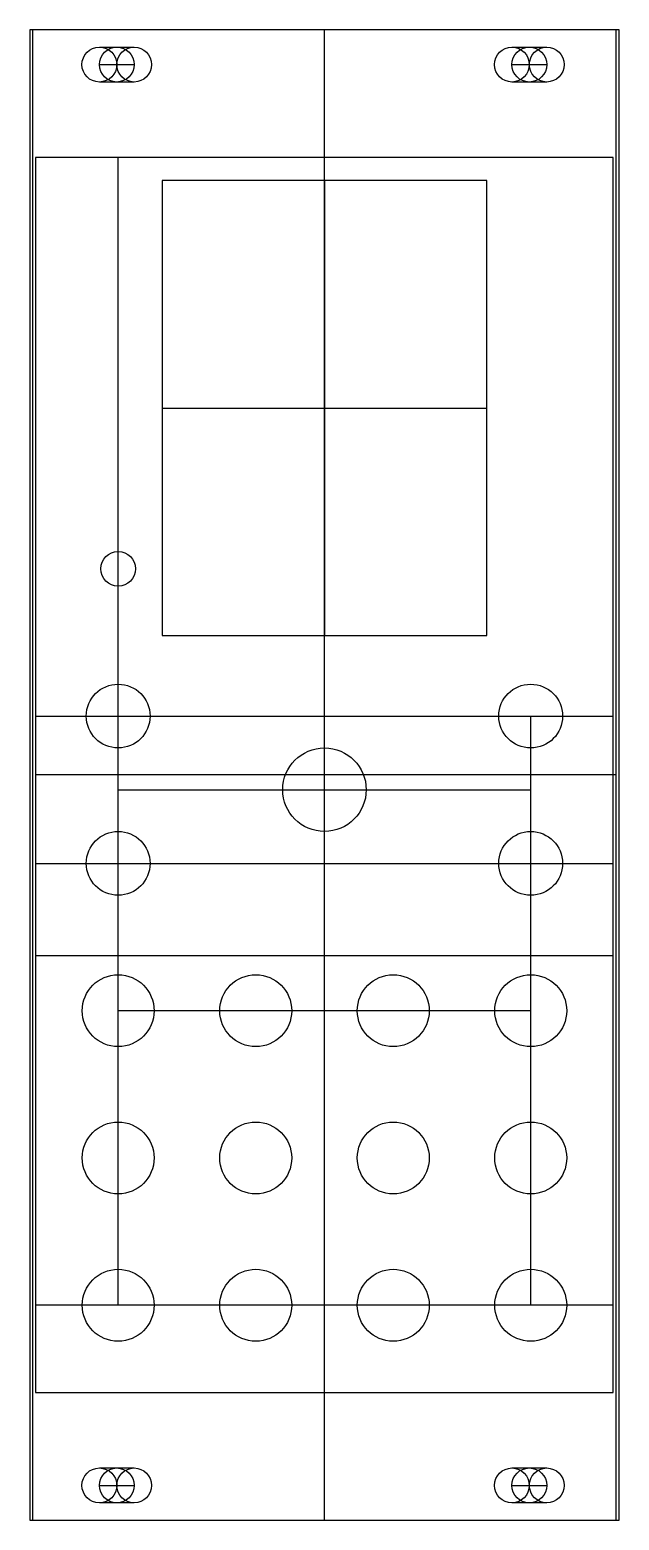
# Model space of a CAD drawing. Header units: millimetres. Extents: x -26 to 25, y -64 to 64.
import ezdxf

# ---------------------------------------------------------------- set-up
doc = ezdxf.new("R2010")
doc.units = ezdxf.units.MM
doc.layers.get('0').update_dxf_attribs({"linetype": 'CONTINUOUS'})

msp = doc.modelspace()

# ---------------------------------------------------------------- linework, layer by layer
for p, q in [((-0.13, -64.25), (-0.13, 64.25)), ((-19.53, 62.75), (-16.53, 62.75)), ((16.03, 62.75), (19.03, 62.75)), ((-19.53, 61.25), (-16.53, 61.25)), ((16.03, 61.25), (19.03, 61.25)), ((-16.53, 59.75), (-19.53, 59.75)), ((19.03, 59.75), (16.03, 59.75)), ((-17.91, 5.08), (-17.91, 53.25)), ((-0.13, 51.25), (-0.13, 12.03)), ((-14.13, 31.64), (13.87, 31.64)), ((-25.03, 5.08), (24.77, 5.08)), ((-17.91, -45.72), (-17.91, 5.08)), ((17.65, -45.72), (17.65, 5.08)), ((25.02, 0), (-25.03, 0)), ((-17.91, -1.27), (17.65, -1.27)), ((-25.03, -7.62), (24.77, -7.62)), ((-25.03, -15.57), (24.77, -15.57)), ((17.65, -20.32), (-17.91, -20.32)), ((24.77, -45.72), (-25.03, -45.72)), ((-19.53, -59.75), (-16.53, -59.75)), ((16.03, -59.75), (19.03, -59.75)), ((-19.53, -61.25), (-16.53, -61.25)), ((16.03, -61.25), (19.03, -61.25)), ((-16.53, -62.75), (-19.53, -62.75)), ((19.03, -62.75), (16.03, -62.75))]:
    msp.add_line(p, q)
for points in [[(25.27, 64.25), (-25.53, 64.25), (-25.53, -64.25), (25.27, -64.25)], [(25.02, 64.25), (-25.28, 64.25), (-25.28, -64.25), (25.02, -64.25)], [(24.77, 53.25), (-25.03, 53.25), (-25.03, -53.25), (24.77, -53.25)], [(13.87, 51.25), (-14.13, 51.25), (-14.13, 12.03), (13.87, 12.03)]]:
    msp.add_lwpolyline(points, close=True)
for centre, radius in [((-19.53, 61.25), 1.5), ((-18.03, 61.25), 1.5), ((-16.53, 61.25), 1.5), ((16.03, 61.25), 1.5), ((17.53, 61.25), 1.5), ((19.03, 61.25), 1.5), ((-17.91, 17.78), 1.5), ((-17.91, 5.08), 2.75), ((17.65, 5.08), 2.75), ((-0.13, -1.27), 3.6), ((-17.91, -7.62), 2.75), ((17.65, -7.62), 2.75), ((-17.91, -20.32), 3.1), ((-6.05, -20.32), 3.1), ((5.8, -20.32), 3.1), ((17.65, -20.32), 3.1), ((-17.91, -33.02), 3.1), ((-6.05, -33.02), 3.1), ((5.8, -33.02), 3.1), ((17.65, -33.02), 3.1), ((-17.91, -45.72), 3.1), ((-6.05, -45.72), 3.1), ((5.8, -45.72), 3.1), ((17.65, -45.72), 3.1), ((-19.53, -61.25), 1.5), ((-18.03, -61.25), 1.5), ((-16.53, -61.25), 1.5), ((16.03, -61.25), 1.5), ((17.53, -61.25), 1.5), ((19.03, -61.25), 1.5)]:
    msp.add_circle(centre, radius)

doc.saveas('drawing.dxf')
